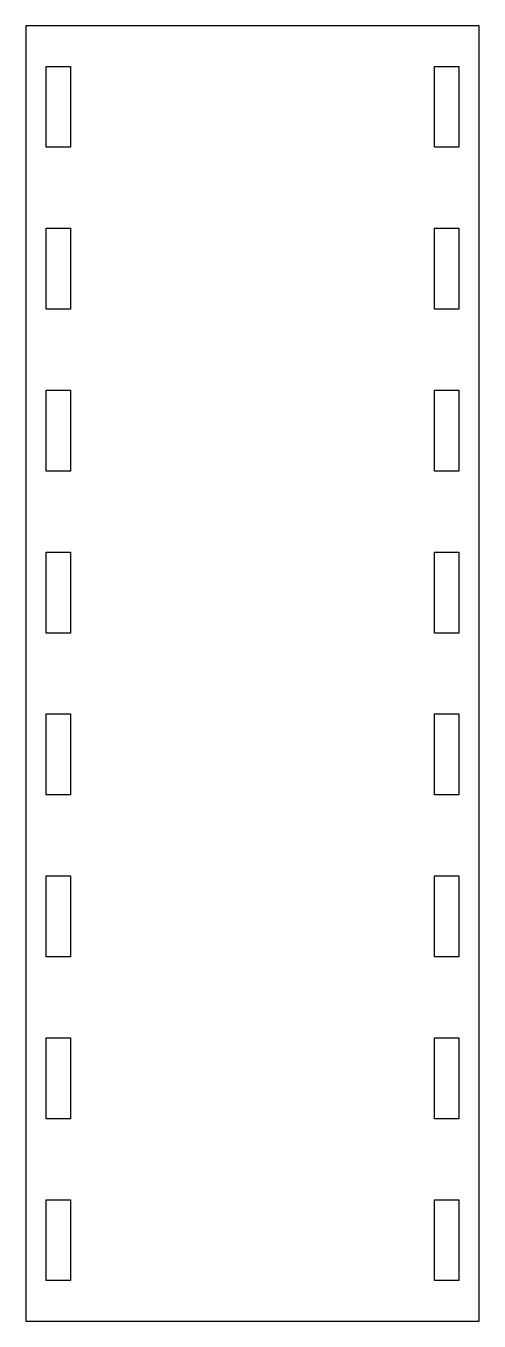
# Model space of a CAD drawing. Header units: millimetres. Extents: x -28 to 28, y -160 to 0.
import ezdxf

# ---------------------------------------------------------------- set-up
doc = ezdxf.new("R2010")
doc.units = ezdxf.units.MM
doc.layers.get('0').update_dxf_attribs({"linetype": 'CONTINUOUS'})

msp = doc.modelspace()

# ---------------------------------------------------------------- linework, layer by layer
for points in [[(-28, 0), (-28, -160), (28, -160), (28, 0)], [(-25.5, -5), (-22.5, -5), (-22.5, -15), (-25.5, -15)], [(22.5, -15), (22.5, -5), (25.5, -5), (25.5, -15)], [(-25.5, -25), (-22.5, -25), (-22.5, -35), (-25.5, -35)], [(25.5, -25), (25.5, -35), (22.5, -35), (22.5, -25)], [(-25.5, -45), (-22.5, -45), (-22.5, -55), (-25.5, -55)], [(25.5, -55), (22.5, -55), (22.5, -45), (25.5, -45)], [(-25.5, -65), (-22.5, -65), (-22.5, -75), (-25.5, -75)], [(22.5, -65), (25.5, -65), (25.5, -75), (22.5, -75)], [(-22.5, -85), (-22.5, -95), (-25.5, -95), (-25.5, -85)], [(22.5, -85), (25.5, -85), (25.5, -95), (22.5, -95)], [(-22.5, -105), (-22.5, -115), (-25.5, -115), (-25.5, -105)], [(22.5, -115), (22.5, -105), (25.5, -105), (25.5, -115)], [(-25.5, -125), (-22.5, -125), (-22.5, -135), (-25.5, -135)], [(22.5, -135), (22.5, -125), (25.5, -125), (25.5, -135)], [(-25.5, -145), (-22.5, -145), (-22.5, -155), (-25.5, -155)], [(22.5, -155), (22.5, -145), (25.5, -145), (25.5, -155)]]:
    msp.add_lwpolyline(points, close=True)

doc.saveas('drawing.dxf')
